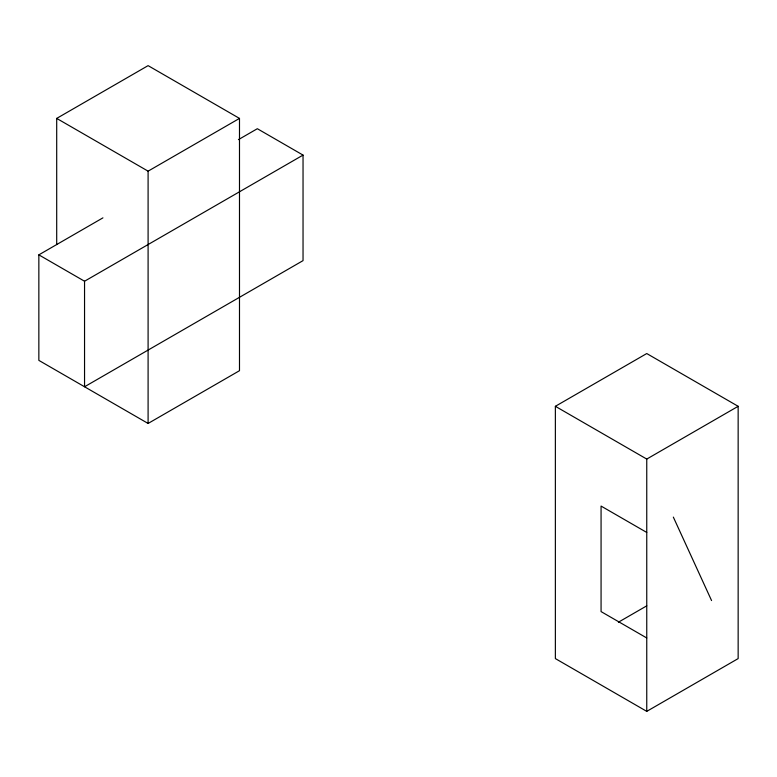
<?xml version="1.0" encoding="UTF-8"?>
<svg xmlns="http://www.w3.org/2000/svg" width="777" height="777" viewBox="0 0 777 777"><rect width="100%" height="100%" fill="white"/><g stroke="black" fill="none" stroke-linecap="round" stroke-linejoin="round"><path stroke-width="1.17" d="M56.702 244.551L56.702 118.405L148.096 65.637L239.491 118.405L239.491 370.697L148.096 423.455L38.85 360.382L38.85 254.856L102.923 217.861M56.702 118.405L148.096 171.163L239.491 118.405M238.432 139.627L257.342 128.71L303.04 155.099L303.04 260.625L84.547 386.771L84.547 281.235L303.04 155.099M555.37 406.303L646.755 353.545L738.15 406.303L738.15 658.595L646.755 711.363L555.37 658.595L555.37 406.303L646.755 459.071L738.15 406.303M618.395 622.212L646.755 605.837M646.755 532.449L601.068 506.07L601.068 611.596L646.755 637.975M38.85 254.856L84.547 281.235M673.338 517.103L711.567 600.563M646.755 459.071L646.755 711.363M148.096 171.163L148.096 423.455"/></g></svg>
